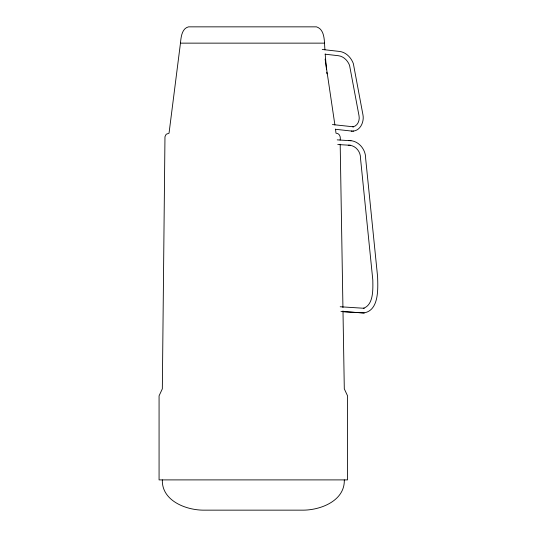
<?xml version="1.0" encoding="UTF-8"?>
<svg xmlns="http://www.w3.org/2000/svg" width="537" height="537" viewBox="0 0 537 537"><rect width="100%" height="100%" fill="white"/><g stroke="black" fill="none" stroke-linecap="round" stroke-linejoin="round"><path stroke-width="0.81" d="M162.328 479.897C161.644 501.068 186.742 510.465 204.543 510.15L302.083 510.15C319.884 510.465 344.982 501.068 344.298 479.897M342.989 310.943L344.298 388.842L347.553 395.85L347.553 479.897L159.073 479.897L159.073 395.85L162.328 388.842L164.973 136.707L166.175 134.27L169.034 133.203L180.466 43.141C181.003 37.382 181.761 28.488 188.514 26.85L316.515 26.85C325.469 29.75 324.147 42.389 324.945 49.807M352.89 131.115C360.555 130.692 364.328 121.557 362.952 114.817L353.346 63.594C351.138 57.593 346.023 52.163 339.418 51.431L322.26 49.478M342.801 311.641L363.643 312.964C379.303 310.668 377.934 288.456 377.605 276.77L365.657 158.569C365.878 149.279 358.226 140.009 348.513 140.634M180.466 43.141L324.57 43.141M335.511 129.303L351.95 131.102M350.325 140.707L350.976 140.707M348.258 145.232L350.507 145.299L337.753 144.52M351.299 131.102L353.541 131.115M337.216 139.868L349.164 140.634M340.196 306.761L364.133 308.285L363.482 308.285C373.792 304.68 372.913 289.013 372.812 280.039L360.488 158.12C360.71 152.011 356.071 145.95 349.856 145.299M340.948 311.48L364.294 312.964M325.174 54.203L338.209 55.694C343.526 56.264 347.714 60.54 349.56 65.353L359.038 115.885C359.951 120.288 357.729 126.094 352.843 126.826L353.494 126.826L332.443 124.557M325.133 59.117L334.9 124.98M335.511 129.108L335.994 133.203C339.512 133.102 340.968 137.089 340.116 140.056M326.496 69.729L325.18 53.975M326.778 72.206L326.966 73.858M340.19 144.245L342.935 307.594"/></g></svg>
